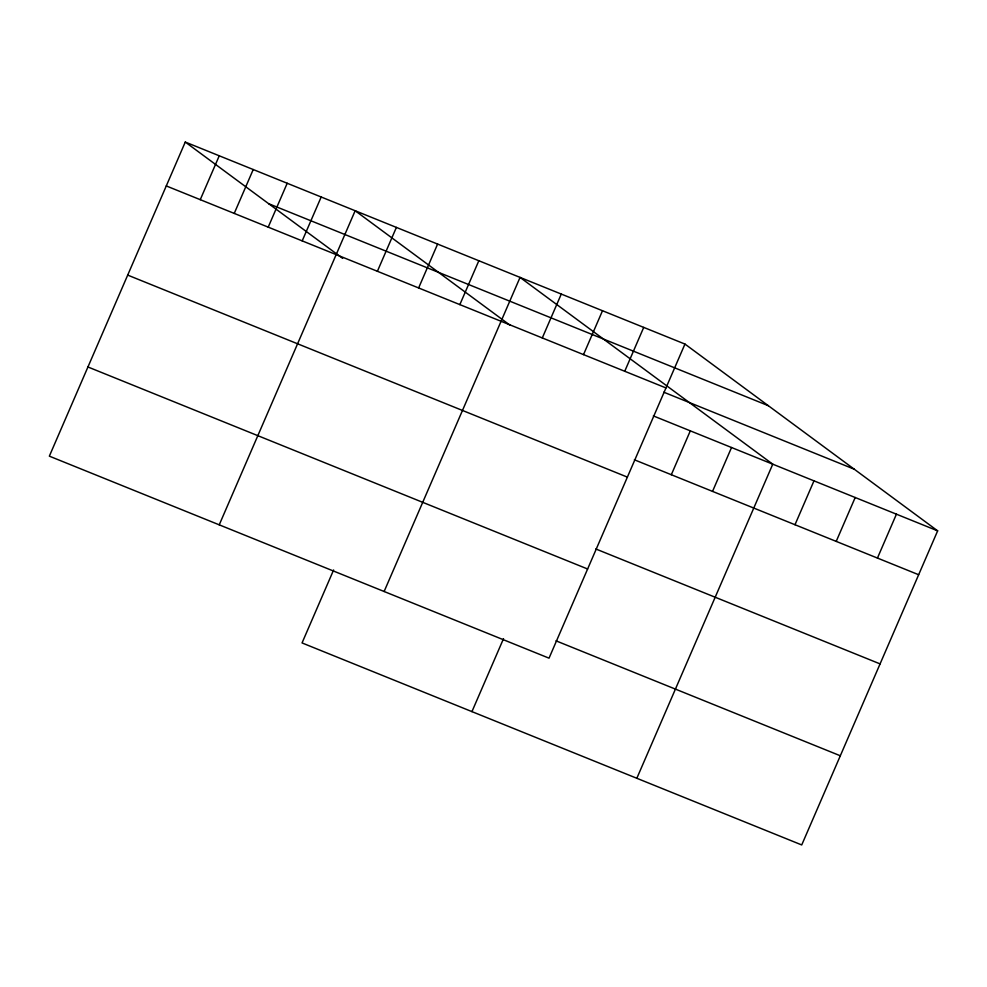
<?xml version="1.0" encoding="UTF-8"?>
<svg xmlns="http://www.w3.org/2000/svg" width="987" height="987" viewBox="0 0 987 987"><rect width="100%" height="100%" fill="white"/><g stroke="black" fill="none" stroke-linecap="round" stroke-linejoin="round"><path stroke-width="1.48" d="M185.272 142.054L49.35 456.154L549.031 658.169L684.953 344.068L185.272 142.054L342.649 258.372M200.262 199.67L219.25 155.798M234.24 213.414L253.227 169.53M268.217 227.146L287.205 183.261M302.195 240.877L321.182 197.005M219.237 524.837L355.16 210.737L510.156 325.303M377.392 271.289L396.392 227.405M418.624 287.945L437.611 244.073M333.618 569.968L302.047 642.932L801.728 844.946L937.65 530.846L684.953 344.068M459.843 304.613L478.831 260.741M384.128 591.497L520.05 277.409L772.759 464.186L636.837 778.274M542.295 337.949L561.282 294.064M583.514 354.617L602.502 310.732M471.946 711.615L503.518 638.663M624.734 371.285L643.721 327.4M671.32 474.735L690.308 430.85M712.54 491.39L731.54 447.518M794.991 524.726L813.979 480.854M836.211 541.394L855.198 497.51M877.443 558.062L896.43 514.178M268.661 203.692L768.342 405.706M166.285 185.938L665.966 387.94M663.782 392.197L854.261 469.207M653.357 415.909L937.65 530.846M634.37 459.782L918.663 574.73M127.693 275.102L627.374 477.116M595.778 548.957L880.071 663.893M87.942 366.979L587.61 568.993M556.014 640.834L840.319 755.771"/></g></svg>
